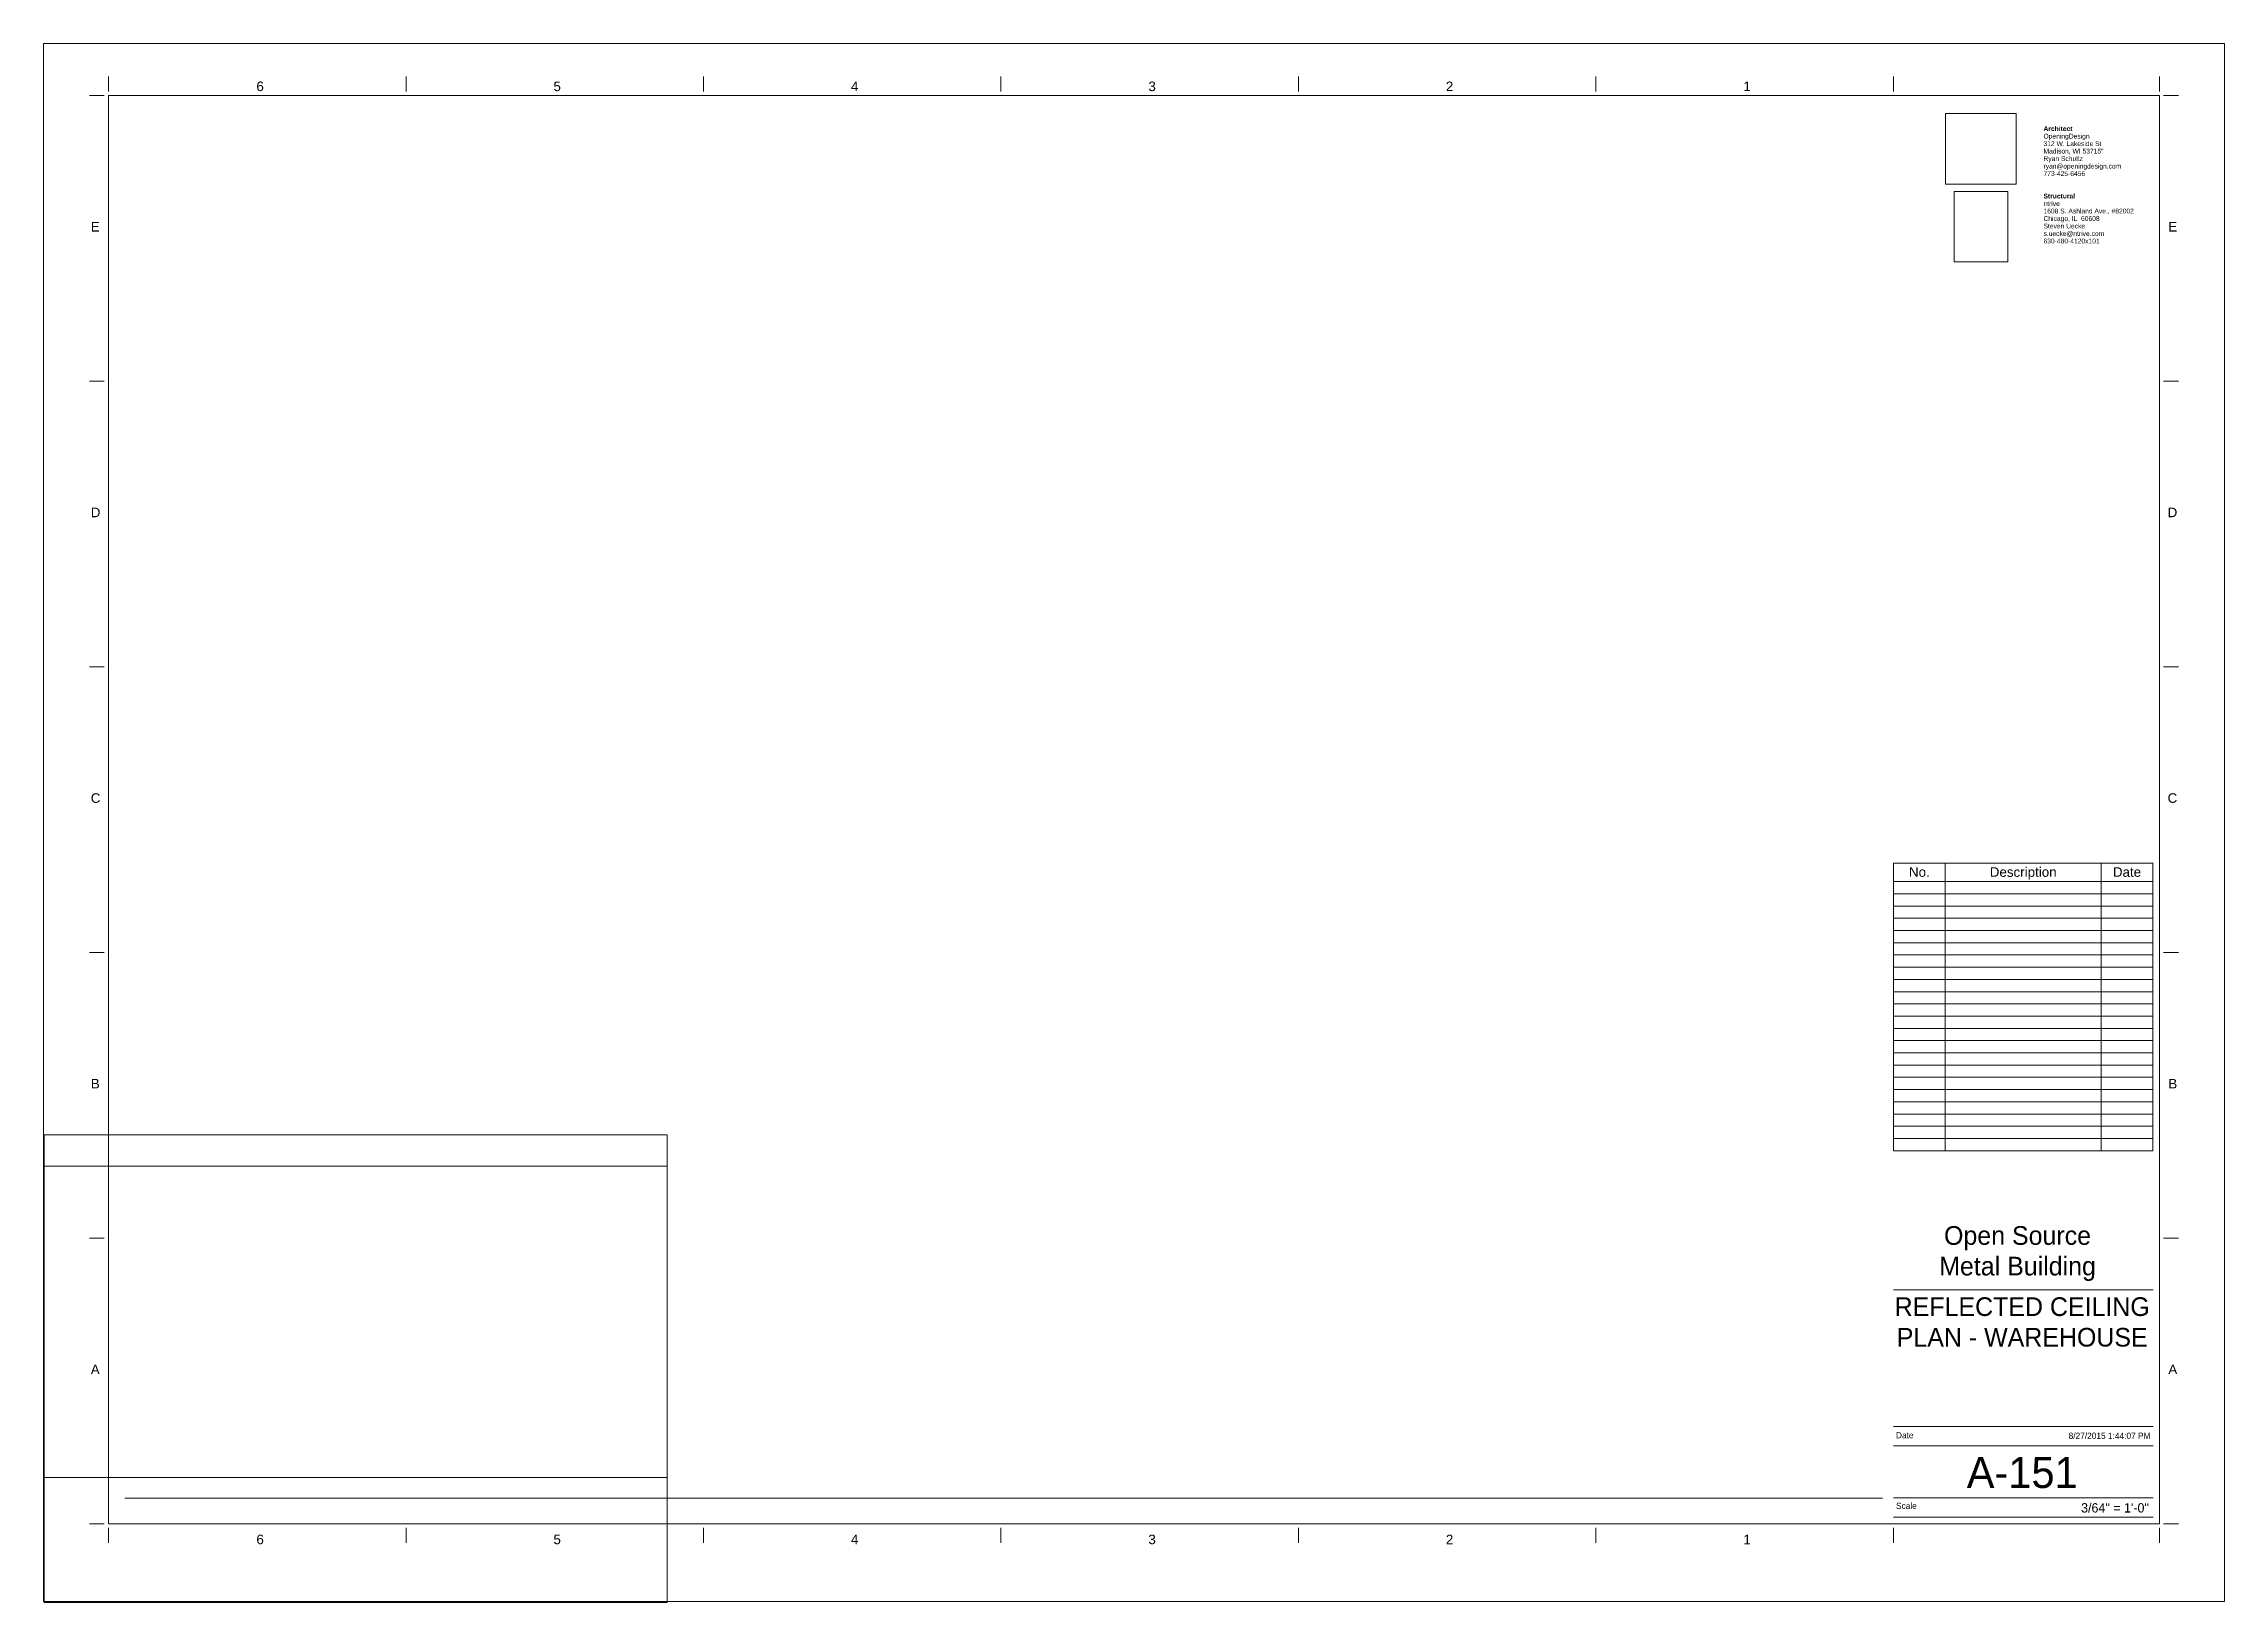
# Paper-space layout 'Layout1' of a CAD drawing. Header units: inches. Extents: x 0 to 42, y 0 to 30.
# The model-space entities are those that its viewports show. They can reach past a viewport. Long polylines and large blocks are cut down to what shows.
import ezdxf

# ---------------------------------------------------------------- set-up
doc = ezdxf.new("R2010")
doc.units = ezdxf.units.IN
doc.header["$MEASUREMENT"] = 0
for name, color, linetype, lineweight in [('A-DETL-THIN', 151, 'Continuous', 9), ('A-ROOF-PATT', 132, 'Continuous', 9), ('G-ANNO-SCHD', 231, 'Continuous', 9), ('G-ANNO-TTLB', 6, 'Continuous', 9), ('G-ANNO-TTLB-MEDM', 33, 'Continuous', 20), ('G-ANNO-TTLB-THIN', 151, 'Continuous', 9)]:
    doc.layers.add(name, color=color, linetype=linetype, lineweight=lineweight)
doc.layers.add('G-ANNO-NPLT', color=191, linetype='Continuous', plot=False)
doc.styles.add('Arial_1', font='arial.ttf', dxfattribs={"height": 0.092206})
doc.styles.add('Arial_2', font='arial.ttf', dxfattribs={"height": 0.184412})
doc.styles.add('Century Gothic', font='GOTHIC.TTF', dxfattribs={"height": 0.359278})
doc.styles.add('Century Gothic_1', font='GOTHIC.TTF', dxfattribs={"height": 0.119759})
doc.styles.add('Century Gothic_2', font='GOTHIC.TTF', dxfattribs={"height": 0.179639})
doc.styles.add('Century Gothic_3', font='GOTHIC.TTF', dxfattribs={"height": 0.598797})
picture_1 = doc.add_image_def('image1.png', size_in_pixel=(1125, 1483))
picture_2 = doc.add_image_def('image2.jpg', size_in_pixel=(939, 939))

# ---------------------------------------------------------------- blocks, each defined once
blk = doc.blocks.new('OSMB - E1 30 x 42 Horizontal - E1 30x42 Horizontal-548724-REFLECTED CEILING PLAN - WAREHOUSE')
at = {"layer": 'G-ANNO-TTLB-MEDM'}
for p, q in [((1.159, 29.014), (0.872, 29.014)), ((1.24, 29.094), (1.24, 29.381)), ((1.24, 29.014), (1.24, 1.514)), ((40.74, 29.014), (1.24, 29.014)), ((6.969, 29.094), (6.969, 29.381)), ((12.698, 29.094), (12.698, 29.381)), ((18.427, 29.094), (18.427, 29.381)), ((24.156, 29.094), (24.156, 29.381)), ((29.885, 29.094), (29.885, 29.381)), ((35.615, 29.094), (35.615, 29.381)), ((40.74, 29.094), (40.74, 29.381)), ((40.82, 29.014), (41.108, 29.014)), ((1.159, 23.514), (0.872, 23.514)), ((40.82, 23.514), (41.108, 23.514)), ((1.159, 18.014), (0.872, 18.014)), ((40.82, 18.014), (41.108, 18.014)), ((40.615, 14.233), (35.615, 14.233)), ((1.159, 12.514), (0.872, 12.514)), ((40.82, 12.514), (41.108, 12.514)), ((1.159, 7.014), (0.872, 7.014)), ((40.82, 7.014), (41.108, 7.014)), ((1.159, 1.514), (0.872, 1.514)), ((1.24, 1.514), (40.74, 1.514)), ((1.24, 1.433), (1.24, 1.146)), ((6.969, 1.433), (6.969, 1.146)), ((12.698, 1.433), (12.698, 1.146)), ((18.427, 1.433), (18.427, 1.146)), ((24.156, 1.433), (24.156, 1.146)), ((29.885, 1.433), (29.885, 1.146)), ((40.615, 1.639), (35.615, 1.639)), ((35.615, 1.433), (35.615, 1.146)), ((40.74, 1.433), (40.74, 1.146)), ((40.82, 1.514), (41.108, 1.514))]:
    blk.add_line(p, q, dxfattribs=at)
at = {"layer": 'G-ANNO-TTLB-THIN'}
for p, q in [((-0.01, 30.014), (41.99, 30.014)), ((-0.01, 0.014), (-0.01, 30.014)), ((41.99, 0.014), (41.99, 30.014)), ((35.615, 3.389), (40.615, 3.389)), ((35.615, 3.014), (40.615, 3.014)), ((35.615, 2.014), (40.615, 2.014)), ((-0.01, 0.014), (41.99, 0.014))]:
    blk.add_line(p, q, dxfattribs=at)
at = {"layer": 'G-ANNO-TTLB', "bg_fill": 3, "box_fill_scale": 1.25, "bg_fill_color": 0, "bg_fill_transparency": 0}
for s, insert, char_height, width, attachment_point, line_spacing_factor, style in [('\\fArial|b1|i0|c0|p34|;Architect', (38.506, 28.422), 0.09221, 0.59069, 1, 0.938532, 'Arial_1'), ('\\fArial|b1|i0|c0|p34|;Structural', (38.506, 27.124), 0.09221, 0.64856, 1, 0.938532, 'Arial_1'), ('Open Source\\PMetal Building', (38.006, 7.244), 0.35928, 4.0275, 2, 0.984117, 'Century Gothic')]:
    blk.add_mtext(s, dxfattribs=dict(at, insert=insert, char_height=char_height, width=width, attachment_point=attachment_point, line_spacing_factor=line_spacing_factor, style=style))
at = {"layer": 'G-ANNO-TTLB'}
image = blk.add_image(picture_2, insert=(36.619, 27.31), size_in_units=(1.358, 1.358), dxfattribs=at)
image.dxf.flags = 7
image = blk.add_image(picture_1, insert=(36.787, 25.812), size_in_units=(1.03, 1.357), dxfattribs=at)
image.dxf.flags = 7
at = {"layer": 'G-ANNO-TTLB-MEDM'}
blk.add_line((35.615, 6.02), (40.615, 6.02), dxfattribs=at)
at = {"layer": 'G-ANNO-TTLB', "attachment_point": 1, "bg_fill": 3, "box_fill_scale": 1.25, "bg_fill_color": 0, "bg_fill_transparency": 0}
for s, insert, char_height, width, line_spacing_factor, style in [('6', (4.088, 29.283), 0.184, 0.171, 0.938532, 'Arial_2'), ('5', (9.809, 29.283), 0.184, 0.171, 0.938532, 'Arial_2'), ('4', (15.538, 29.283), 0.184, 0.171, 0.938532, 'Arial_2'), ('3', (21.267, 29.283), 0.184, 0.171, 0.938532, 'Arial_2'), ('2', (26.996, 29.283), 0.184, 0.171, 0.938532, 'Arial_2'), ('1', (32.725, 29.283), 0.184, 0.171, 0.938532, 'Arial_2'), ('OpeningDesign', (38.506, 28.278), 0.09221, 1.03838, 0.938532, 'Arial_1'), ('ntrive', (38.506, 26.98), 0.0922, 0.37109, 0.938532, 'Arial_1'), ('E', (0.898, 26.579), 0.184, 0.20475, 0.938532, 'Arial_2'), ('D', (0.898, 21.079), 0.184, 0.2205, 0.938532, 'Arial_2'), ('C', (0.898, 15.579), 0.184, 0.2205, 0.938532, 'Arial_2'), ('B', (0.898, 10.079), 0.184, 0.20475, 0.938532, 'Arial_2'), ('A', (0.898, 4.579), 0.184, 0.20475, 0.938532, 'Arial_2'), ('Date', (35.665, 3.278), 0.1198, 0.4725, 0.984117, 'Century Gothic_1'), ('Scale', (35.665, 1.919), 0.1198, 0.5265, 0.984117, 'Century Gothic_1'), ('6', (4.088, 1.304), 0.184, 0.171, 0.938532, 'Arial_2'), ('5', (9.809, 1.304), 0.184, 0.171, 0.938532, 'Arial_2'), ('4', (15.538, 1.304), 0.184, 0.171, 0.938532, 'Arial_2'), ('3', (21.267, 1.304), 0.184, 0.171, 0.938532, 'Arial_2'), ('2', (26.996, 1.304), 0.184, 0.171, 0.938532, 'Arial_2'), ('1', (32.725, 1.304), 0.184, 0.171, 0.938532, 'Arial_2')]:
    blk.add_mtext(s, dxfattribs=dict(at, insert=insert, char_height=char_height, width=width, line_spacing_factor=line_spacing_factor, style=style))
at = {"layer": 'G-ANNO-TTLB', "char_height": 0.09221, "attachment_point": 1, "line_spacing_factor": 0.938532, "style": 'Arial_1', "bg_fill": 3, "box_fill_scale": 1.25, "bg_fill_color": 0, "bg_fill_transparency": 0}
for s, insert, width in [('312 W. Lakeside St', (38.506, 28.134), 1.31926), ('1608 S. Ashland Ave., #82002', (38.506, 26.836), 2.03762)]:
    blk.add_mtext(s, dxfattribs=dict(at, insert=insert, width=width))
at = {"layer": 'G-ANNO-TTLB-MEDM'}
blk.add_line((40.74, 29.014), (40.74, 1.514), dxfattribs=at)
at = {"layer": 'G-ANNO-TTLB', "char_height": 0.09221, "attachment_point": 1, "line_spacing_factor": 0.938532, "style": 'Arial_1', "bg_fill": 3, "box_fill_scale": 1.25, "bg_fill_color": 0, "bg_fill_transparency": 0}
for s, insert, width in [('Madison, WI 53715"', (38.506, 27.99), 1.36181), ('Chicago, IL  60608', (38.506, 26.692), 1.26649)]:
    blk.add_mtext(s, dxfattribs=dict(at, insert=insert, width=width))
at = {"layer": 'G-ANNO-TTLB', "line_spacing_factor": 0.938532, "bg_fill": 3, "box_fill_scale": 1.25, "bg_fill_color": 0, "bg_fill_transparency": 0}
for s, insert, char_height, width, attachment_point, style in [('Ryan Schultz', (38.506, 27.846), 0.09221, 0.88518, 1, 'Arial_1'), ('Steven Uecke', (38.506, 26.547), 0.09221, 0.94135, 1, 'Arial_1'), ('E', (41.082, 26.579), 0.184, 0.20475, 3, 'Arial_2'), ('D', (41.082, 21.079), 0.184, 0.2205, 3, 'Arial_2'), ('C', (41.082, 15.579), 0.184, 0.2205, 3, 'Arial_2'), ('B', (41.082, 10.079), 0.184, 0.20475, 3, 'Arial_2'), ('A', (41.082, 4.579), 0.184, 0.20475, 3, 'Arial_2')]:
    blk.add_mtext(s, dxfattribs=dict(at, insert=insert, char_height=char_height, width=width, attachment_point=attachment_point, style=style))
at = {"layer": 'G-ANNO-TTLB', "char_height": 0.09221, "attachment_point": 1, "line_spacing_factor": 0.938532, "style": 'Arial_1', "bg_fill": 3, "box_fill_scale": 1.25, "bg_fill_color": 0, "bg_fill_transparency": 0}
for s, insert, width in [('ryan@openingdesign.com', (38.506, 27.701), 1.75163), ('s.uecke@ntrive.com', (38.506, 26.403), 1.37543)]:
    blk.add_mtext(s, dxfattribs=dict(at, insert=insert, width=width))
for s, insert, width in [('773-425-6456', (38.506, 27.557), 0.93625), ('630-480-4120x101', (38.506, 26.259), 1.26308)]:
    blk.add_mtext(s, dxfattribs=dict(at, insert=insert, width=width))
blk = doc.blocks.new('Open Source Metal Building_Exterior_rvt-1-REFLECTED CEILING PLAN - WAREHOUSE')
at = {"layer": 'A-ROOF-PATT'}
h = blk.add_hatch(dxfattribs=at)
h.set_pattern_fill('FP_18', style=0, pattern_type=2)
h.set_pattern_definition([(180, (-24239.079, 22238.23), (1e-15, 7.993), [])])
h.paths.add_polyline_path([(-2112.123, -700.564), (367.937, -700.564), (367.937, -698.961), (-2113.623, -698.961), (-2113.623, -700.564), (-2113.192, -700.564)], flags=0)
h.paths.add_polyline_path([(889.028, -700.564), (891.645, -700.564), (891.645, -698.961), (641.666, -698.961), (641.666, -700.564), (862.263, -700.564)], flags=0)
h.paths.add_polyline_path([(4511.437, -700.564), (4521.937, -700.564), (4521.937, -698.961), (2044.812, -698.961), (2044.812, -700.564), (2852.154, -700.564)], flags=0)
h.paths.add_polyline_path([(634.166, -700.564), (634.166, -698.961), (627.562, -698.961), (627.562, -700.564)], flags=0)
h.paths.add_polyline_path([(622.812, -700.564), (622.812, -698.961), (387.187, -698.961), (387.187, -700.564), (618.252, -700.564)], flags=0)
h.paths.add_polyline_path([(379.687, -700.564), (379.687, -698.961), (379.187, -698.961), (379.187, -700.564)], flags=0)
h.paths.add_polyline_path([(1945.187, -699.586), (1945.187, -698.961), (1944.562, -698.961), (1944.562, -699.586)], flags=0)
h.paths.add_polyline_path([(1769.05, -687.711), (1800.564, -687.7), (1800.767, -687.211), (1800.767, -679.73), (1800.564, -679.242), (1800.075, -679.039), (1795.937, -679.039), (1795.937, -678.48), (1805.937, -678.48), (1805.937, -679.039), (1801.798, -679.039), (1801.309, -679.242), (1801.107, -679.73), (1801.107, -687.211), (1801.336, -687.711), (2028.939, -687.7), (2029.142, -687.211), (2029.142, -679.73), (2028.939, -679.242), (2028.45, -679.039), (2024.312, -679.039), (2024.312, -678.48), (2034.312, -678.48), (2034.312, -679.039), (2030.173, -679.039), (2029.684, -679.242), (2029.482, -679.73), (2029.482, -687.211), (2029.711, -687.711), (4510.687, -687.711), (4510.687, 505.061), (-2102.373, 505.061), (-2102.373, -325.336), (-1739.998, -325.336), (-1739.998, -687.711), (383.064, -687.7), (383.267, -687.211), (383.267, -679.73), (383.064, -679.242), (382.575, -679.039), (378.437, -679.039), (378.437, -678.48), (388.437, -678.48), (388.437, -679.039), (384.298, -679.039), (383.809, -679.242), (383.607, -679.73), (383.607, -687.211), (383.836, -687.711), (637.543, -687.7), (637.746, -687.211), (637.746, -679.73), (637.543, -679.242), (637.054, -679.039), (632.916, -679.039), (632.916, -678.48), (642.916, -678.48), (642.916, -679.039), (638.777, -679.039), (638.288, -679.242), (638.086, -679.73), (638.086, -687.211), (638.315, -687.711), (760.61, -687.711), (760.61, -200.836), (1118.36, -200.836), (1118.36, -448.836), (1039.36, -448.836), (1039.36, -571.586), (1118.36, -571.586), (1118.36, -678.48), (1127.353, -678.48), (1127.353, -679.039), (1123.215, -679.039), (1122.726, -679.242), (1122.523, -679.73), (1122.523, -687.211), (1122.753, -687.711), (1348.981, -687.7), (1349.183, -687.211), (1349.183, -679.73), (1348.981, -679.242), (1348.492, -679.039), (1344.353, -679.039), (1344.353, -678.48), (1354.353, -678.48), (1354.353, -679.039), (1350.215, -679.039), (1349.726, -679.242), (1349.523, -679.73), (1349.523, -687.211), (1349.753, -687.711), (1591.981, -687.7), (1592.183, -687.211), (1592.183, -679.73), (1591.981, -679.242), (1591.492, -679.039), (1587.353, -679.039), (1587.353, -678.48), (1597.353, -678.48), (1597.353, -679.039), (1593.215, -679.039), (1592.726, -679.242), (1592.523, -679.73), (1592.523, -687.211), (1592.753, -687.711), (1644.403, -687.711)], flags=0)
h.paths.add_polyline_path([(765.36, -687.711), (895.023, -687.7), (895.225, -687.211), (895.225, -679.73), (895.023, -679.242), (894.534, -679.039), (890.395, -679.039), (890.395, -678.48), (900.395, -678.48), (900.395, -679.039), (896.256, -679.039), (895.767, -679.242), (895.565, -679.73), (895.565, -687.211), (895.794, -687.711), (1113.61, -687.711), (1113.61, -675.586), (765.36, -675.586)], flags=0)
h.paths.add_polyline_path([(1118.36, -687.711), (1121.981, -687.7), (1122.183, -687.211), (1122.183, -679.73), (1121.981, -679.242), (1121.492, -679.039), (1118.36, -679.039), (1118.36, -687.7)], flags=0)

msp = doc.modelspace()

# ---------------------------------------------------------------- block references
at = {"lineweight": 5}
msp.add_blockref('Open Source Metal Building_Exterior_rvt-1-REFLECTED CEILING PLAN - WAREHOUSE', (0, 0), dxfattribs=at)

psp = doc.layouts.get("Layout1")

# ---------------------------------------------------------------- viewports
at = {"layer": '0'}
psp.add_viewport(center=(6, 4.5), size=(12, 9), view_center_point=(6, 4.5), view_height=12, dxfattribs=at)

# ---------------------------------------------------------------- next in the draw order: block references
at = {"layer": 'G-ANNO-TTLB'}
psp.add_blockref('OSMB - E1 30 x 42 Horizontal - E1 30x42 Horizontal-548724-REFLECTED CEILING PLAN - WAREHOUSE', (0, 0), dxfattribs=at)

# ---------------------------------------------------------------- next in the draw order: linework, layer by layer
at = {"layer": 'A-DETL-THIN'}
for p, q in [((36.615, 14.233), (35.615, 14.233)), ((35.615, 14.233), (35.615, 13.879)), ((40.614, 13.879), (35.615, 13.879)), ((35.615, 13.879), (35.615, 8.697)), ((39.615, 14.233), (36.615, 14.233)), ((36.615, 14.233), (36.615, 13.879)), ((36.615, 13.879), (36.615, 8.697)), ((40.614, 14.233), (39.615, 14.233)), ((39.615, 14.233), (39.615, 13.879)), ((39.615, 13.879), (39.615, 8.697)), ((40.614, 14.233), (40.614, 13.879)), ((40.614, 13.879), (40.614, 8.697)), ((40.614, 13.644), (35.615, 13.644)), ((40.614, 13.408), (35.615, 13.408)), ((40.614, 13.173), (35.615, 13.173)), ((40.614, 12.937), (35.615, 12.937)), ((40.614, 12.702), (35.615, 12.702)), ((40.614, 12.466), (35.615, 12.466)), ((40.614, 12.23), (35.615, 12.23)), ((40.614, 11.995), (35.615, 11.995)), ((40.614, 11.759), (35.615, 11.759)), ((40.614, 11.524), (35.615, 11.524)), ((40.614, 11.288), (35.615, 11.288)), ((40.614, 11.052), (35.615, 11.052)), ((40.614, 10.817), (35.615, 10.817)), ((40.614, 10.581), (35.615, 10.581)), ((40.614, 10.346), (35.615, 10.346)), ((40.614, 10.11), (35.615, 10.11)), ((40.614, 9.875), (35.615, 9.875)), ((40.614, 9.639), (35.615, 9.639)), ((40.614, 9.403), (35.615, 9.403)), ((40.614, 9.168), (35.615, 9.168)), ((40.614, 8.932), (35.615, 8.932)), ((40.614, 8.697), (35.615, 8.697))]:
    psp.add_line(p, q, dxfattribs=at)
at = {"layer": 'G-ANNO-NPLT', "lineweight": 9}
psp.add_line((1.556, 2.009), (35.402, 2.009), dxfattribs=at)

# ---------------------------------------------------------------- next in the draw order: texts
at = {"layer": 'G-ANNO-SCHD', "attachment_point": 2, "line_spacing_factor": 0.938532, "style": 'Arial_2'}
for s, insert, char_height, width in [('No.', (36.115, 14.155), 0.1844, 0.477), ('Description', (38.115, 14.155), 0.18441, 1.53225), ('Date', (40.114, 14.155), 0.1844, 0.648)]:
    psp.add_mtext(s, dxfattribs=dict(at, insert=insert, char_height=char_height, width=width))
at = {"layer": 'G-ANNO-TTLB', "line_spacing_factor": 0.984117}
for s, insert, char_height, width, attachment_point, style in [('REFLECTED CEILING\\PPLAN - WAREHOUSE', (38.096, 5.874), 0.35928, 5.598, 2, 'Century Gothic'), ('A-151', (38.096, 2.801), 0.5988, 2.7, 2, 'Century Gothic_3'), (' 3/64" = 1\'-0"', (40.535, 1.91), 0.17964, 1.7055, 3, 'Century Gothic_2')]:
    psp.add_mtext(s, dxfattribs=dict(at, insert=insert, char_height=char_height, width=width, attachment_point=attachment_point, style=style))
at = {"layer": 'G-ANNO-TTLB', "insert": (40.566, 3.267), "char_height": 0.11976, "width": 2.001, "attachment_point": 3, "line_spacing_factor": 0.984117, "style": 'Century Gothic_1', "bg_fill": 3, "box_fill_scale": 1.25, "bg_fill_color": 0, "bg_fill_transparency": 0}
psp.add_mtext('8/27/2015 1:44:07 PM', dxfattribs=at)

doc.saveas('drawing.dxf')
